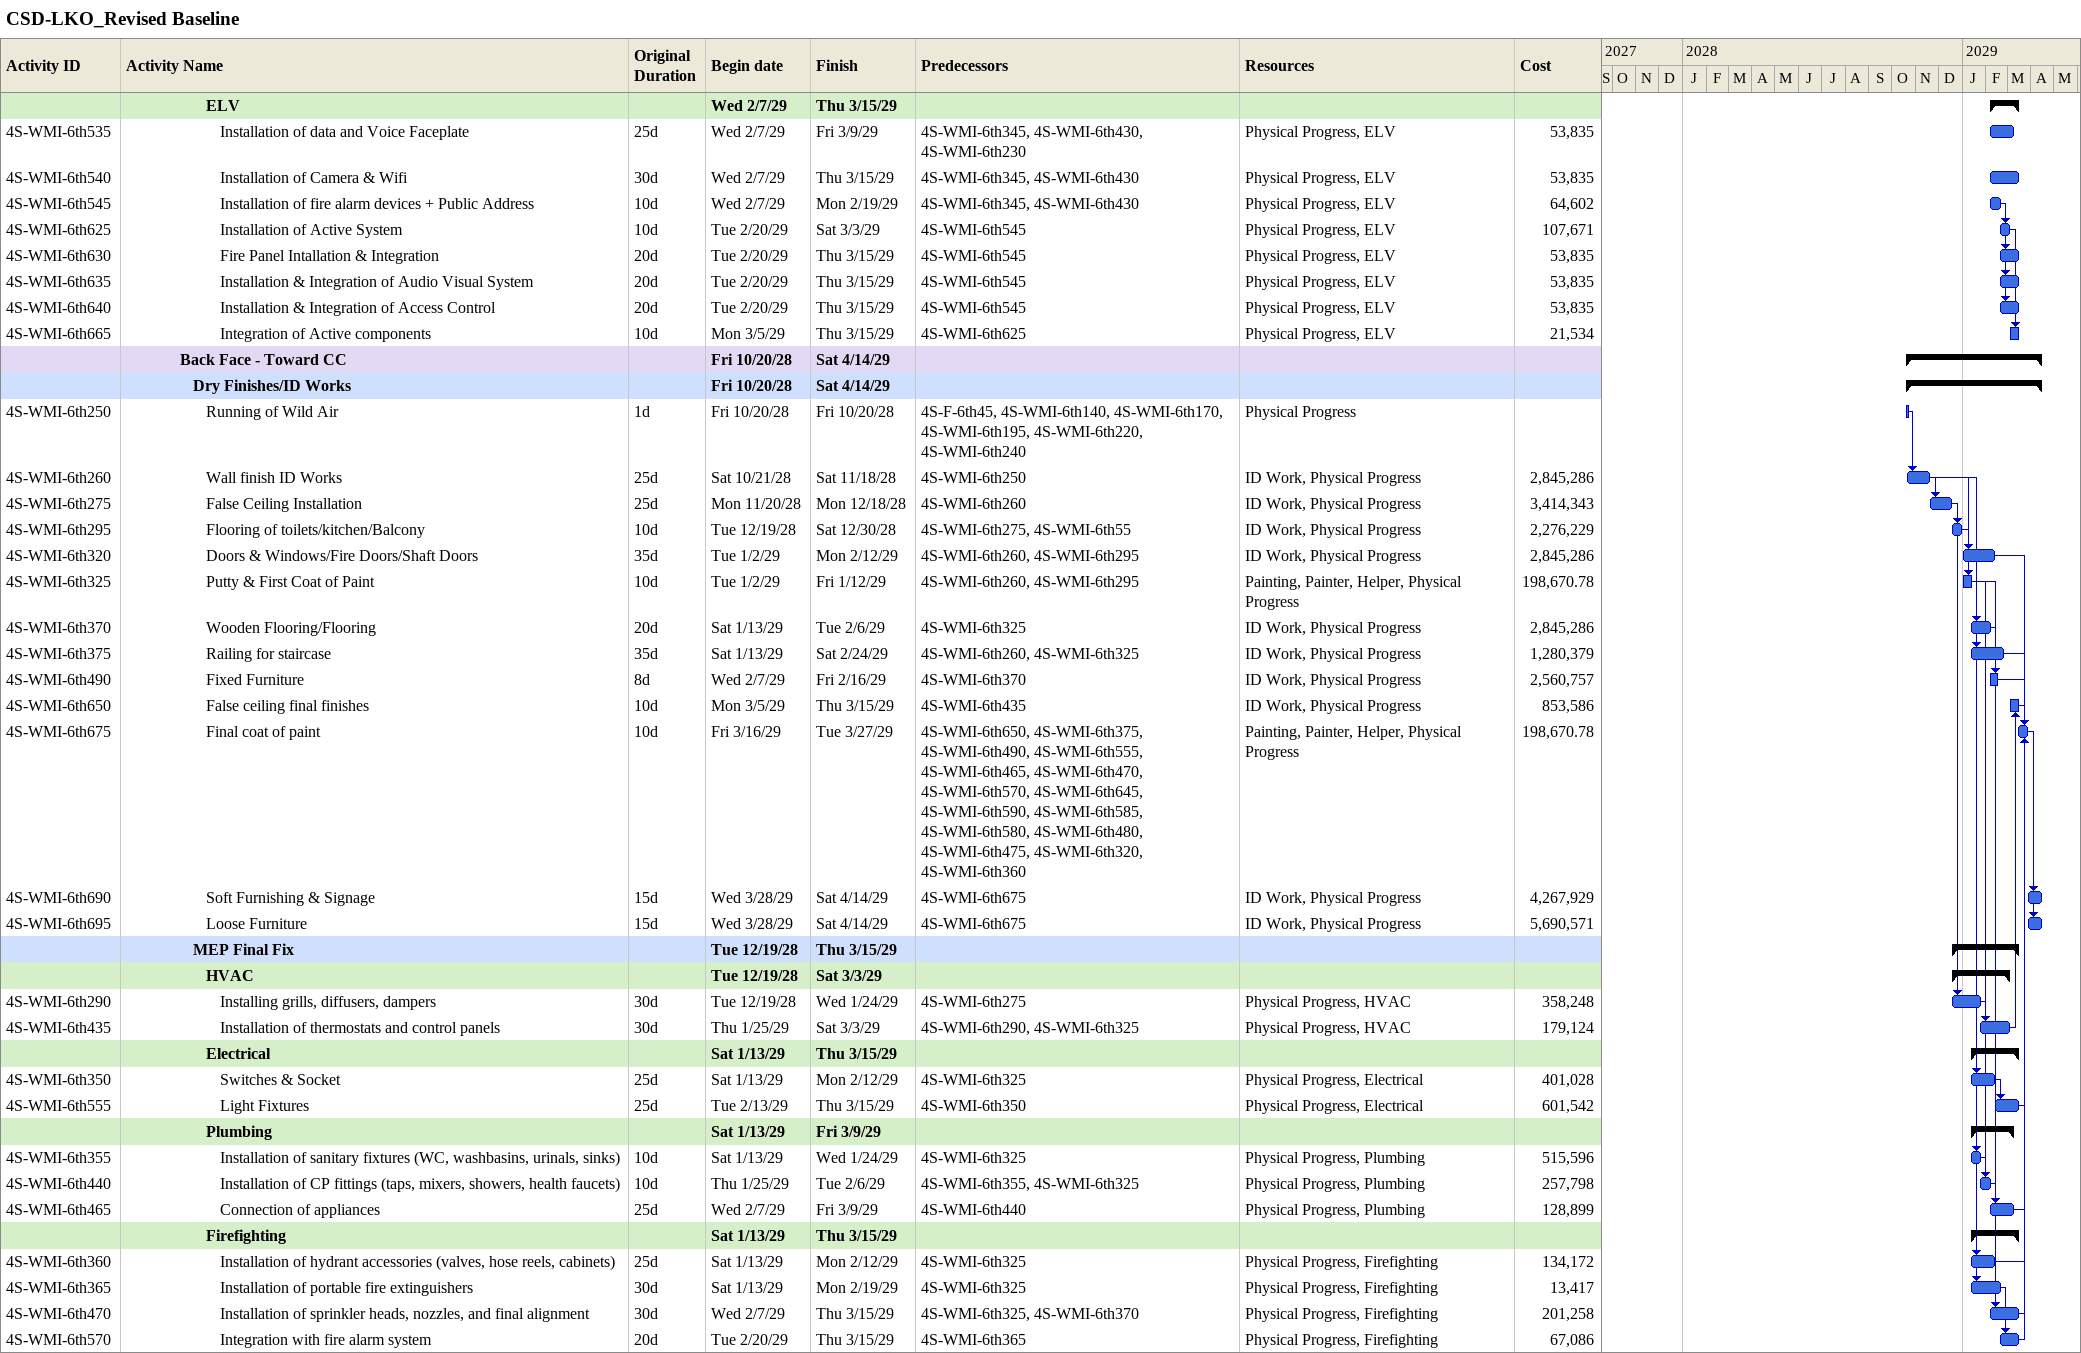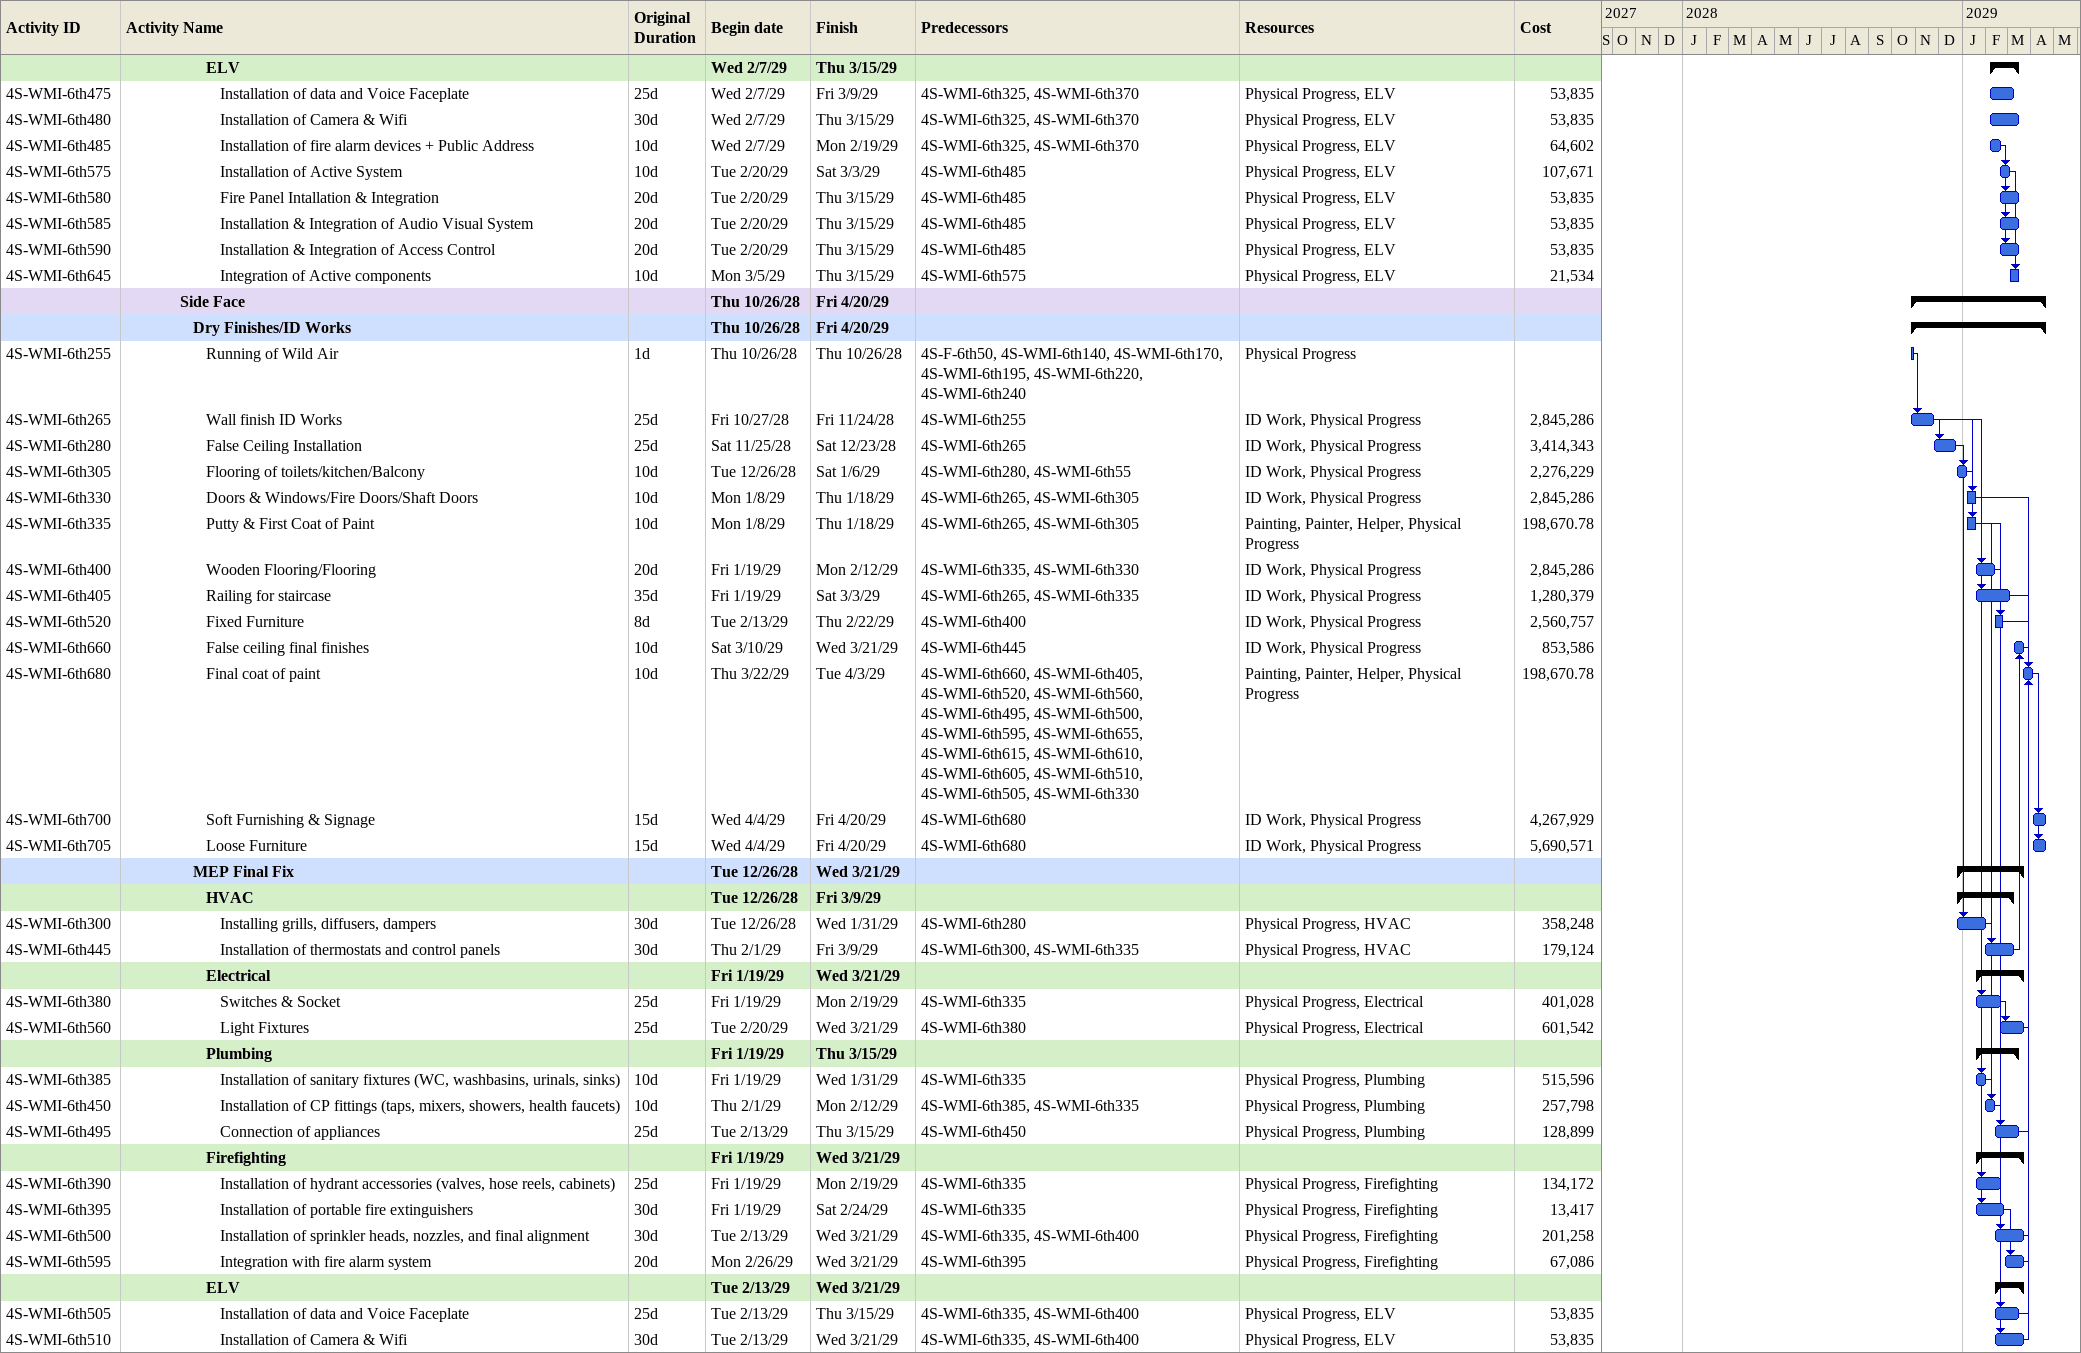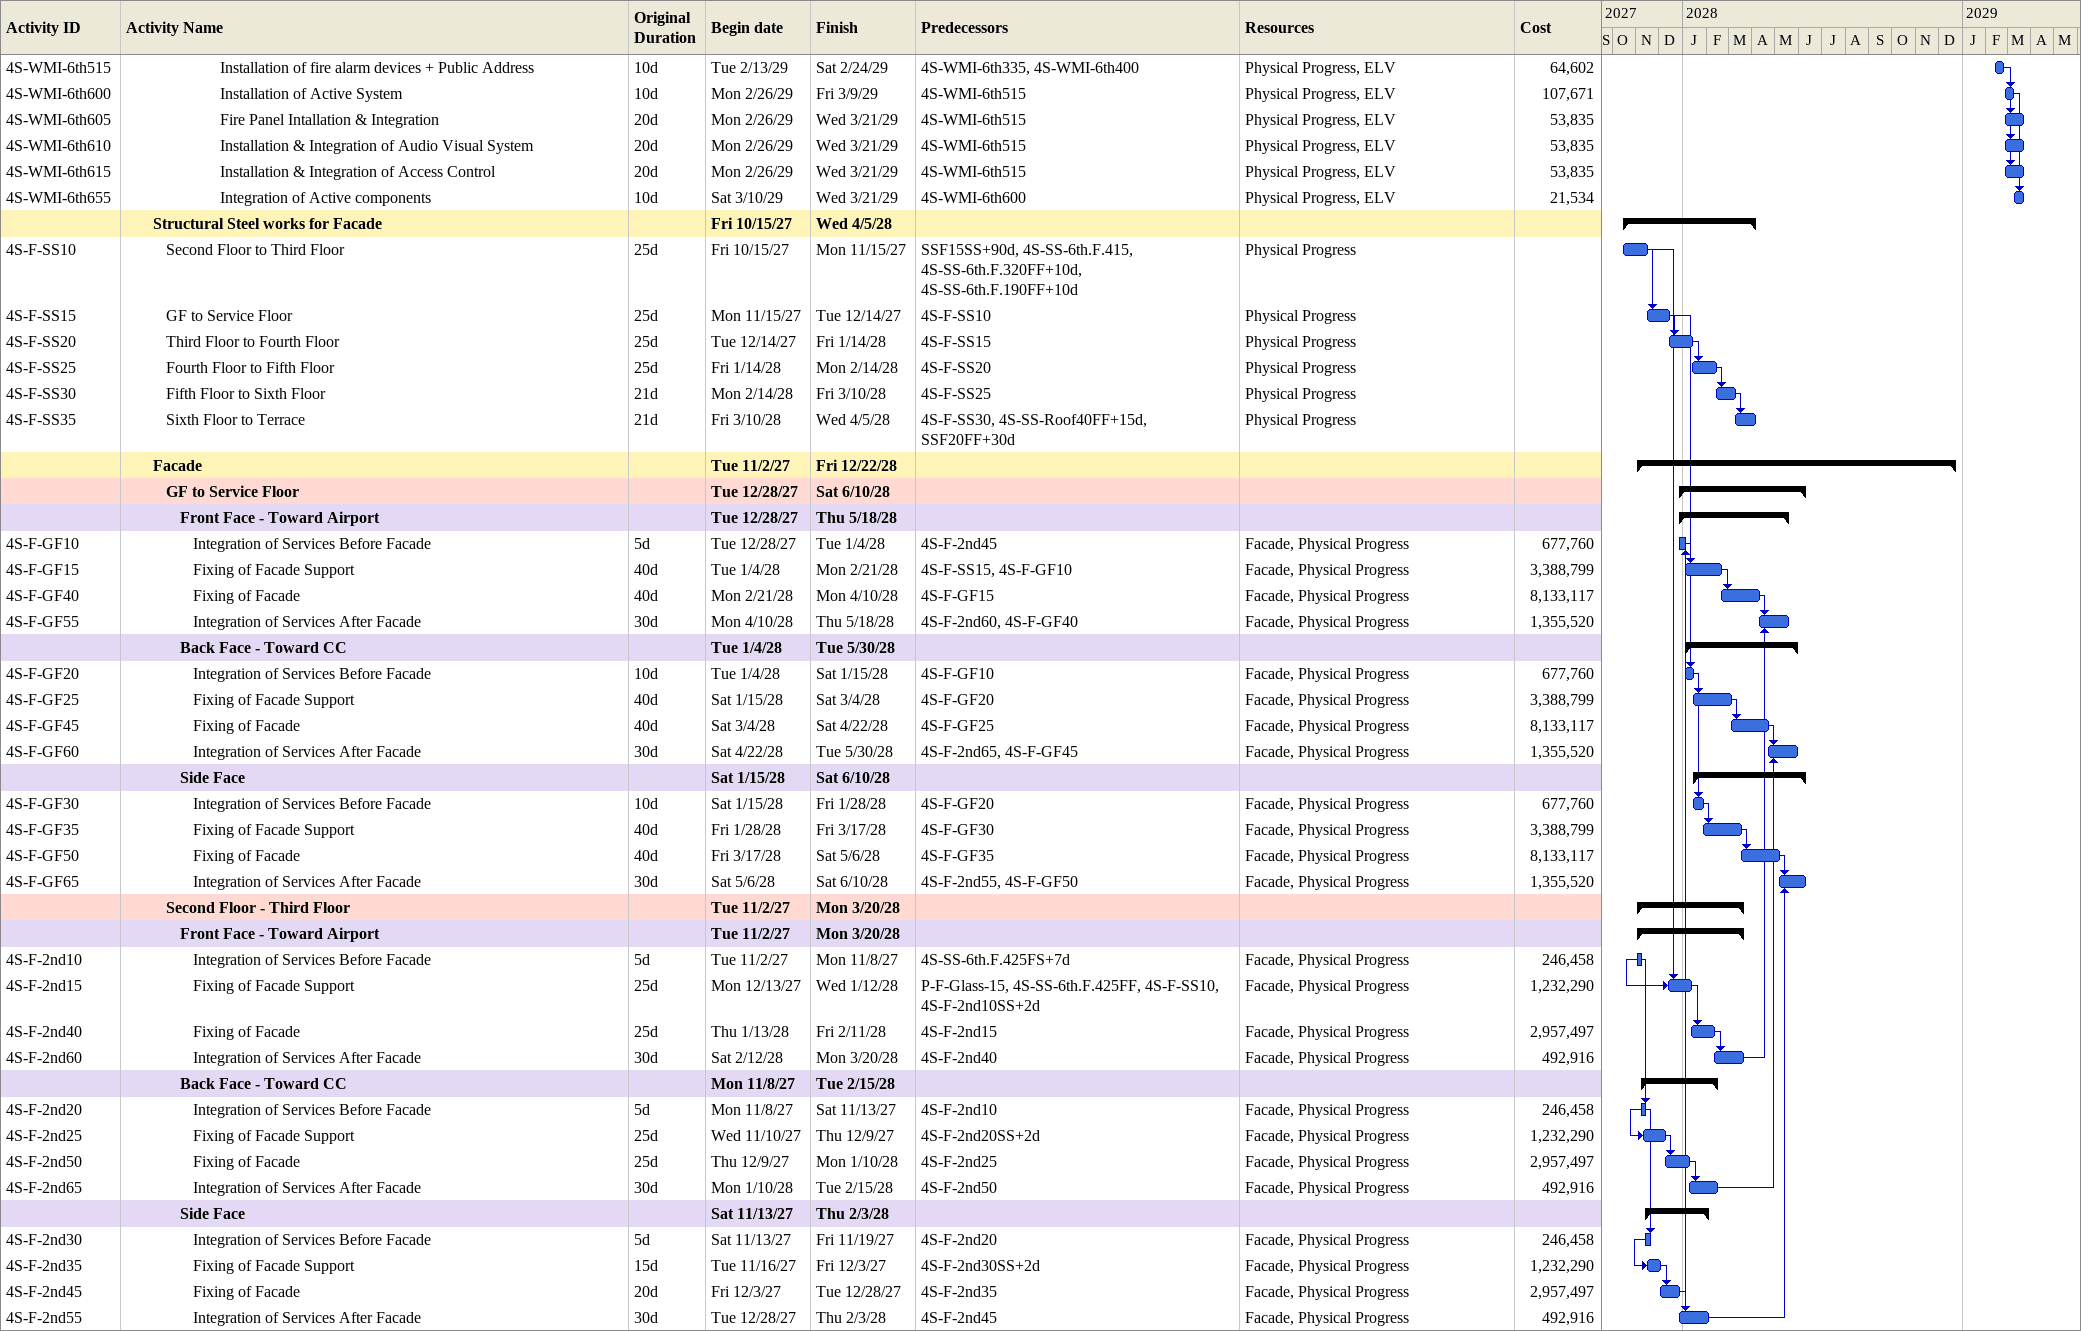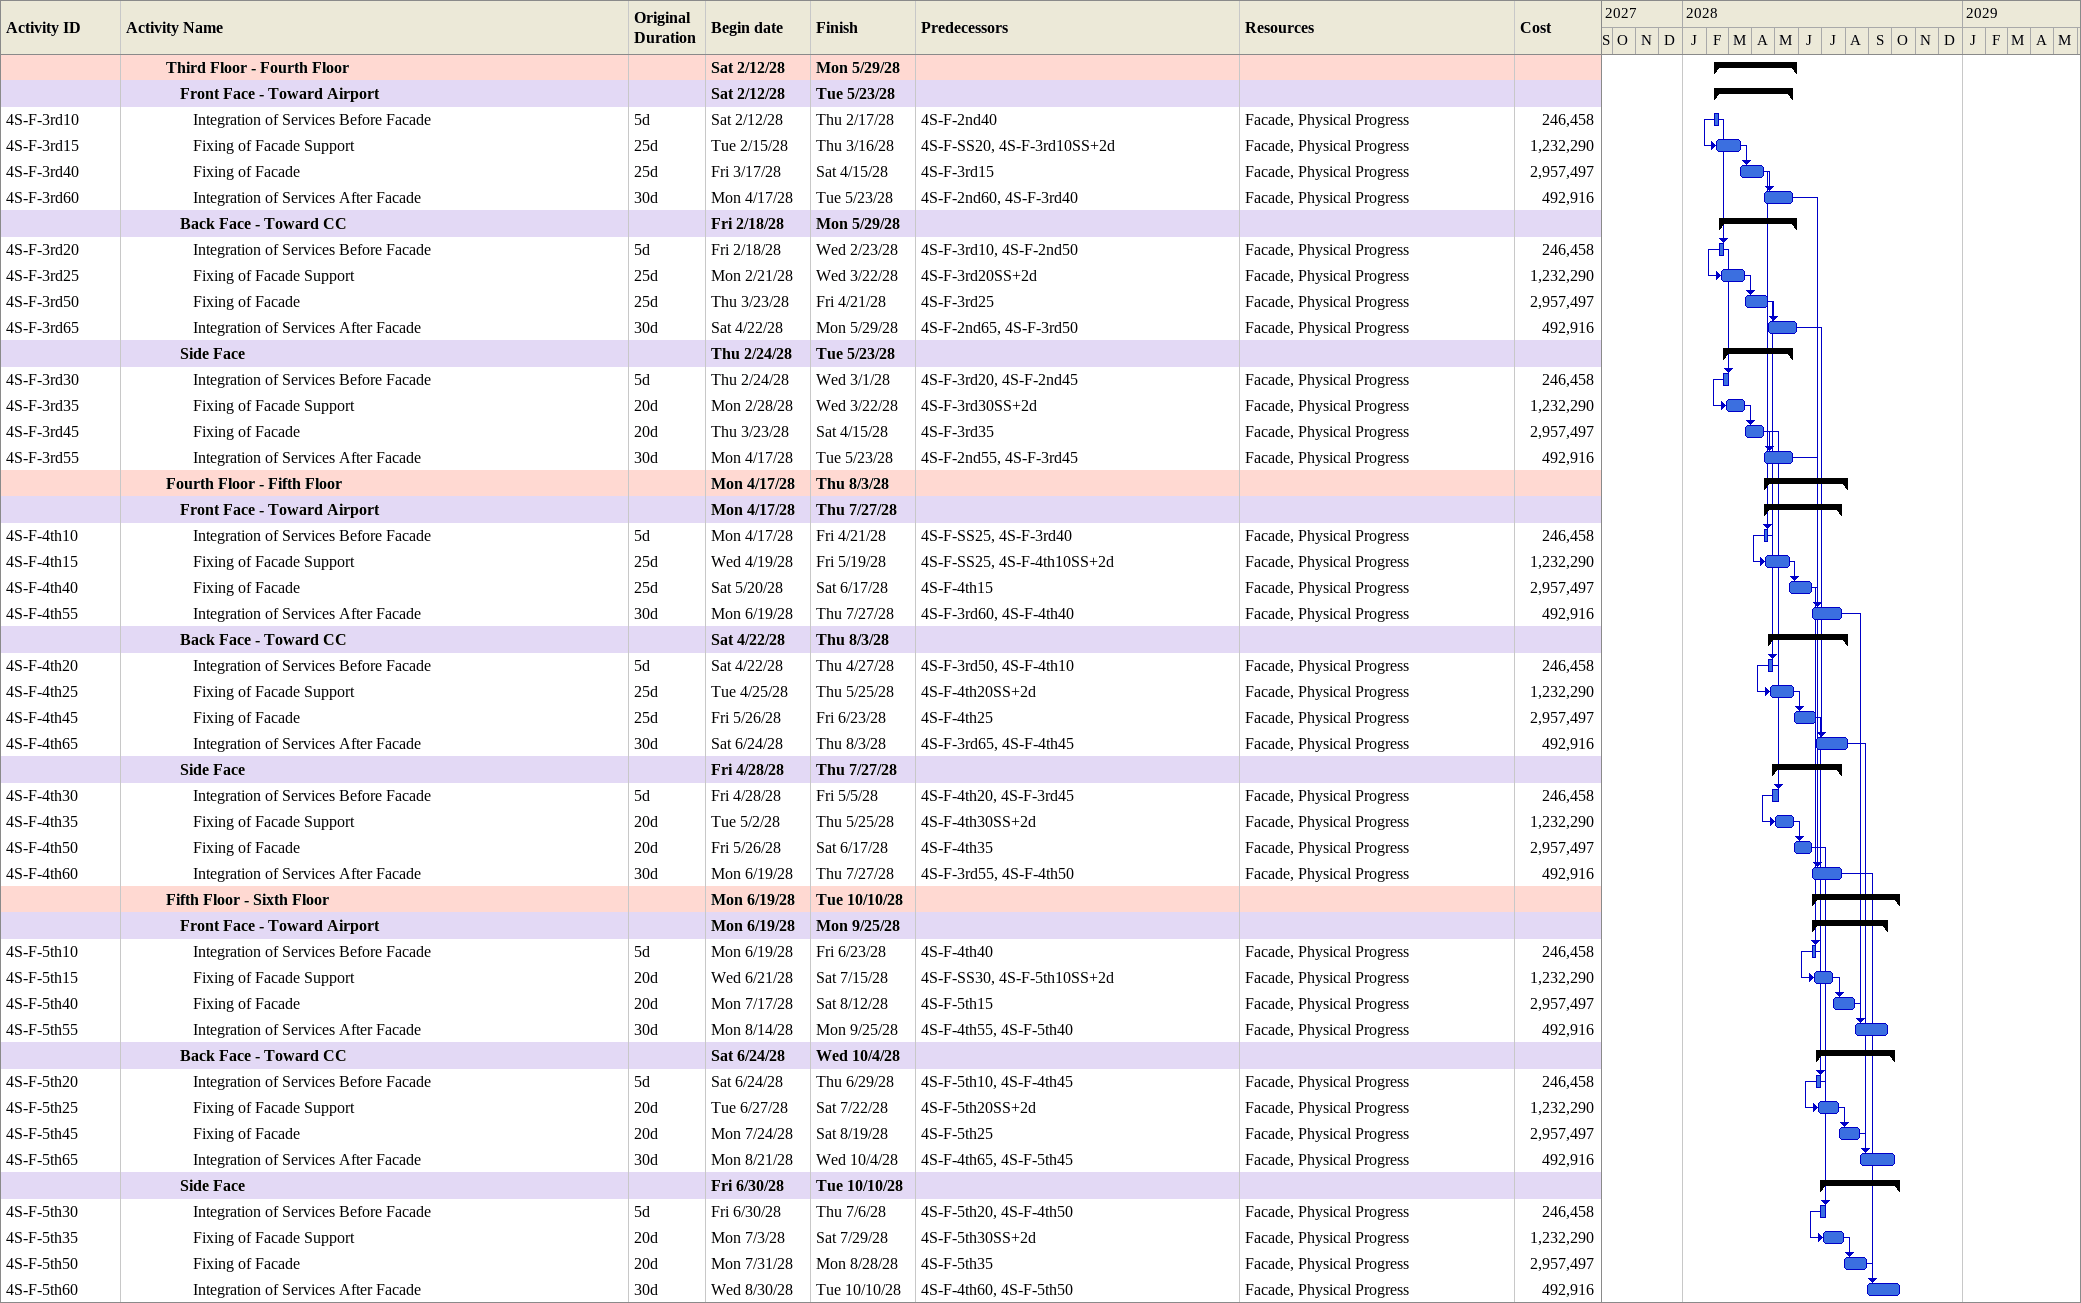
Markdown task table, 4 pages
CSD-LKO_Revised Baseline

| ID | Level | Task | Original duration | Start | Finish | Predecessors | Resources | Cost |
|---|---|---|---|---|---|---|---|---|
|  | 7 | **ELV** |  | 2029-02-07 | 2029-03-15 |  |  |  |
| 4S-WMI-6th535 | 8 | Installation of data and Voice Faceplate | 25d | 2029-02-07 | 2029-03-09 | 4S-WMI-6th345, 4S-WMI-6th430, 4S-WMI-6th230 | Physical Progress, ELV | 53835 |
| 4S-WMI-6th540 | 8 | Installation of Camera & Wifi | 30d | 2029-02-07 | 2029-03-15 | 4S-WMI-6th345, 4S-WMI-6th430 | Physical Progress, ELV | 53835 |
| 4S-WMI-6th545 | 8 | Installation of fire alarm devices + Public Address | 10d | 2029-02-07 | 2029-02-19 | 4S-WMI-6th345, 4S-WMI-6th430 | Physical Progress, ELV | 64602 |
| 4S-WMI-6th625 | 8 | Installation of Active System | 10d | 2029-02-20 | 2029-03-03 | 4S-WMI-6th545 | Physical Progress, ELV | 107671 |
| 4S-WMI-6th630 | 8 | Fire Panel Intallation & Integration | 20d | 2029-02-20 | 2029-03-15 | 4S-WMI-6th545 | Physical Progress, ELV | 53835 |
| 4S-WMI-6th635 | 8 | Installation & Integration of Audio Visual System | 20d | 2029-02-20 | 2029-03-15 | 4S-WMI-6th545 | Physical Progress, ELV | 53835 |
| 4S-WMI-6th640 | 8 | Installation & Integration of Access Control | 20d | 2029-02-20 | 2029-03-15 | 4S-WMI-6th545 | Physical Progress, ELV | 53835 |
| 4S-WMI-6th665 | 8 | Integration of Active components | 10d | 2029-03-05 | 2029-03-15 | 4S-WMI-6th625 | Physical Progress, ELV | 21534 |
|  | 5 | **Back Face - Toward CC** |  | 2028-10-20 | 2029-04-14 |  |  |  |
|  | 6 | **Dry Finishes/ID Works** |  | 2028-10-20 | 2029-04-14 |  |  |  |
| 4S-WMI-6th250 | 7 | Running of Wild Air | 1d | 2028-10-20 | 2028-10-20 | 4S-F-6th45, 4S-WMI-6th140, 4S-WMI-6th170, 4S-WMI-6th195, 4S-WMI-6th220, 4S-WMI-6th240 | Physical Progress |  |
| 4S-WMI-6th260 | 7 | Wall finish ID Works | 25d | 2028-10-21 | 2028-11-18 | 4S-WMI-6th250 | ID Work, Physical Progress | 2845286 |
| 4S-WMI-6th275 | 7 | False Ceiling Installation | 25d | 2028-11-20 | 2028-12-18 | 4S-WMI-6th260 | ID Work, Physical Progress | 3414343 |
| 4S-WMI-6th295 | 7 | Flooring of toilets/kitchen/Balcony | 10d | 2028-12-19 | 2028-12-30 | 4S-WMI-6th275, 4S-WMI-6th55 | ID Work, Physical Progress | 2276229 |
| 4S-WMI-6th320 | 7 | Doors & Windows/Fire Doors/Shaft Doors | 35d | 2029-01-02 | 2029-02-12 | 4S-WMI-6th260, 4S-WMI-6th295 | ID Work, Physical Progress | 2845286 |
| 4S-WMI-6th325 | 7 | Putty & First Coat of Paint | 10d | 2029-01-02 | 2029-01-12 | 4S-WMI-6th260, 4S-WMI-6th295 | Painting, Painter, Helper, Physical Progress | 198670.78 |
| 4S-WMI-6th370 | 7 | Wooden Flooring/Flooring | 20d | 2029-01-13 | 2029-02-06 | 4S-WMI-6th325 | ID Work, Physical Progress | 2845286 |
| 4S-WMI-6th375 | 7 | Railing for staircase | 35d | 2029-01-13 | 2029-02-24 | 4S-WMI-6th260, 4S-WMI-6th325 | ID Work, Physical Progress | 1280379 |
| 4S-WMI-6th490 | 7 | Fixed Furniture | 8d | 2029-02-07 | 2029-02-16 | 4S-WMI-6th370 | ID Work, Physical Progress | 2560757 |
| 4S-WMI-6th650 | 7 | False ceiling final finishes | 10d | 2029-03-05 | 2029-03-15 | 4S-WMI-6th435 | ID Work, Physical Progress | 853586 |
| 4S-WMI-6th675 | 7 | Final coat of paint | 10d | 2029-03-16 | 2029-03-27 | 4S-WMI-6th650, 4S-WMI-6th375, 4S-WMI-6th490, 4S-WMI-6th555, 4S-WMI-6th465, 4S-WMI-6th470, 4S-WMI-6th570, 4S-WMI-6th645, 4S-WMI-6th590, 4S-WMI-6th585, 4S-WMI-6th580, 4S-WMI-6th480, 4S-WMI-6th475, 4S-WMI-6th320, 4S-WMI-6th360 | Painting, Painter, Helper, Physical Progress | 198670.78 |
| 4S-WMI-6th690 | 7 | Soft Furnishing & Signage | 15d | 2029-03-28 | 2029-04-14 | 4S-WMI-6th675 | ID Work, Physical Progress | 4267929 |
| 4S-WMI-6th695 | 7 | Loose Furniture | 15d | 2029-03-28 | 2029-04-14 | 4S-WMI-6th675 | ID Work, Physical Progress | 5690571 |
|  | 6 | **MEP Final Fix** |  | 2028-12-19 | 2029-03-15 |  |  |  |
|  | 7 | **HVAC** |  | 2028-12-19 | 2029-03-03 |  |  |  |
| 4S-WMI-6th290 | 8 | Installing grills, diffusers, dampers | 30d | 2028-12-19 | 2029-01-24 | 4S-WMI-6th275 | Physical Progress, HVAC | 358248 |
| 4S-WMI-6th435 | 8 | Installation of thermostats and control panels | 30d | 2029-01-25 | 2029-03-03 | 4S-WMI-6th290, 4S-WMI-6th325 | Physical Progress, HVAC | 179124 |
|  | 7 | **Electrical** |  | 2029-01-13 | 2029-03-15 |  |  |  |
| 4S-WMI-6th350 | 8 | Switches & Socket | 25d | 2029-01-13 | 2029-02-12 | 4S-WMI-6th325 | Physical Progress, Electrical | 401028 |
| 4S-WMI-6th555 | 8 | Light Fixtures | 25d | 2029-02-13 | 2029-03-15 | 4S-WMI-6th350 | Physical Progress, Electrical | 601542 |
|  | 7 | **Plumbing** |  | 2029-01-13 | 2029-03-09 |  |  |  |
| 4S-WMI-6th355 | 8 | Installation of sanitary fixtures (WC, washbasins, urinals, sinks) | 10d | 2029-01-13 | 2029-01-24 | 4S-WMI-6th325 | Physical Progress, Plumbing | 515596 |
| 4S-WMI-6th440 | 8 | Installation of CP fittings (taps, mixers, showers, health faucets) | 10d | 2029-01-25 | 2029-02-06 | 4S-WMI-6th355, 4S-WMI-6th325 | Physical Progress, Plumbing | 257798 |
| 4S-WMI-6th465 | 8 | Connection of appliances | 25d | 2029-02-07 | 2029-03-09 | 4S-WMI-6th440 | Physical Progress, Plumbing | 128899 |
|  | 7 | **Firefighting** |  | 2029-01-13 | 2029-03-15 |  |  |  |
| 4S-WMI-6th360 | 8 | Installation of hydrant accessories (valves, hose reels, cabinets) | 25d | 2029-01-13 | 2029-02-12 | 4S-WMI-6th325 | Physical Progress, Firefighting | 134172 |
| 4S-WMI-6th365 | 8 | Installation of portable fire extinguishers | 30d | 2029-01-13 | 2029-02-19 | 4S-WMI-6th325 | Physical Progress, Firefighting | 13417 |
| 4S-WMI-6th470 | 8 | Installation of sprinkler heads, nozzles, and final alignment | 30d | 2029-02-07 | 2029-03-15 | 4S-WMI-6th325, 4S-WMI-6th370 | Physical Progress, Firefighting | 201258 |
| 4S-WMI-6th570 | 8 | Integration with fire alarm system | 20d | 2029-02-20 | 2029-03-15 | 4S-WMI-6th365 | Physical Progress, Firefighting | 67086 |
|  | 7 | **ELV** |  | 2029-02-07 | 2029-03-15 |  |  |  |
| 4S-WMI-6th475 | 8 | Installation of data and Voice Faceplate | 25d | 2029-02-07 | 2029-03-09 | 4S-WMI-6th325, 4S-WMI-6th370 | Physical Progress, ELV | 53835 |
| 4S-WMI-6th480 | 8 | Installation of Camera & Wifi | 30d | 2029-02-07 | 2029-03-15 | 4S-WMI-6th325, 4S-WMI-6th370 | Physical Progress, ELV | 53835 |
| 4S-WMI-6th485 | 8 | Installation of fire alarm devices + Public Address | 10d | 2029-02-07 | 2029-02-19 | 4S-WMI-6th325, 4S-WMI-6th370 | Physical Progress, ELV | 64602 |
| 4S-WMI-6th575 | 8 | Installation of Active System | 10d | 2029-02-20 | 2029-03-03 | 4S-WMI-6th485 | Physical Progress, ELV | 107671 |
| 4S-WMI-6th580 | 8 | Fire Panel Intallation & Integration | 20d | 2029-02-20 | 2029-03-15 | 4S-WMI-6th485 | Physical Progress, ELV | 53835 |
| 4S-WMI-6th585 | 8 | Installation & Integration of Audio Visual System | 20d | 2029-02-20 | 2029-03-15 | 4S-WMI-6th485 | Physical Progress, ELV | 53835 |
| 4S-WMI-6th590 | 8 | Installation & Integration of Access Control | 20d | 2029-02-20 | 2029-03-15 | 4S-WMI-6th485 | Physical Progress, ELV | 53835 |
| 4S-WMI-6th645 | 8 | Integration of Active components | 10d | 2029-03-05 | 2029-03-15 | 4S-WMI-6th575 | Physical Progress, ELV | 21534 |
|  | 5 | **Side Face** |  | 2028-10-26 | 2029-04-20 |  |  |  |
|  | 6 | **Dry Finishes/ID Works** |  | 2028-10-26 | 2029-04-20 |  |  |  |
| 4S-WMI-6th255 | 7 | Running of Wild Air | 1d | 2028-10-26 | 2028-10-26 | 4S-F-6th50, 4S-WMI-6th140, 4S-WMI-6th170, 4S-WMI-6th195, 4S-WMI-6th220, 4S-WMI-6th240 | Physical Progress |  |
| 4S-WMI-6th265 | 7 | Wall finish ID Works | 25d | 2028-10-27 | 2028-11-24 | 4S-WMI-6th255 | ID Work, Physical Progress | 2845286 |
| 4S-WMI-6th280 | 7 | False Ceiling Installation | 25d | 2028-11-25 | 2028-12-23 | 4S-WMI-6th265 | ID Work, Physical Progress | 3414343 |
| 4S-WMI-6th305 | 7 | Flooring of toilets/kitchen/Balcony | 10d | 2028-12-26 | 2029-01-06 | 4S-WMI-6th280, 4S-WMI-6th55 | ID Work, Physical Progress | 2276229 |
| 4S-WMI-6th330 | 7 | Doors & Windows/Fire Doors/Shaft Doors | 10d | 2029-01-08 | 2029-01-18 | 4S-WMI-6th265, 4S-WMI-6th305 | ID Work, Physical Progress | 2845286 |
| 4S-WMI-6th335 | 7 | Putty & First Coat of Paint | 10d | 2029-01-08 | 2029-01-18 | 4S-WMI-6th265, 4S-WMI-6th305 | Painting, Painter, Helper, Physical Progress | 198670.78 |
| 4S-WMI-6th400 | 7 | Wooden Flooring/Flooring | 20d | 2029-01-19 | 2029-02-12 | 4S-WMI-6th335, 4S-WMI-6th330 | ID Work, Physical Progress | 2845286 |
| 4S-WMI-6th405 | 7 | Railing for staircase | 35d | 2029-01-19 | 2029-03-03 | 4S-WMI-6th265, 4S-WMI-6th335 | ID Work, Physical Progress | 1280379 |
| 4S-WMI-6th520 | 7 | Fixed Furniture | 8d | 2029-02-13 | 2029-02-22 | 4S-WMI-6th400 | ID Work, Physical Progress | 2560757 |
| 4S-WMI-6th660 | 7 | False ceiling final finishes | 10d | 2029-03-10 | 2029-03-21 | 4S-WMI-6th445 | ID Work, Physical Progress | 853586 |
| 4S-WMI-6th680 | 7 | Final coat of paint | 10d | 2029-03-22 | 2029-04-03 | 4S-WMI-6th660, 4S-WMI-6th405, 4S-WMI-6th520, 4S-WMI-6th560, 4S-WMI-6th495, 4S-WMI-6th500, 4S-WMI-6th595, 4S-WMI-6th655, 4S-WMI-6th615, 4S-WMI-6th610, 4S-WMI-6th605, 4S-WMI-6th510, 4S-WMI-6th505, 4S-WMI-6th330 | Painting, Painter, Helper, Physical Progress | 198670.78 |
| 4S-WMI-6th700 | 7 | Soft Furnishing & Signage | 15d | 2029-04-04 | 2029-04-20 | 4S-WMI-6th680 | ID Work, Physical Progress | 4267929 |
| 4S-WMI-6th705 | 7 | Loose Furniture | 15d | 2029-04-04 | 2029-04-20 | 4S-WMI-6th680 | ID Work, Physical Progress | 5690571 |
|  | 6 | **MEP Final Fix** |  | 2028-12-26 | 2029-03-21 |  |  |  |
|  | 7 | **HVAC** |  | 2028-12-26 | 2029-03-09 |  |  |  |
| 4S-WMI-6th300 | 8 | Installing grills, diffusers, dampers | 30d | 2028-12-26 | 2029-01-31 | 4S-WMI-6th280 | Physical Progress, HVAC | 358248 |
| 4S-WMI-6th445 | 8 | Installation of thermostats and control panels | 30d | 2029-02-01 | 2029-03-09 | 4S-WMI-6th300, 4S-WMI-6th335 | Physical Progress, HVAC | 179124 |
|  | 7 | **Electrical** |  | 2029-01-19 | 2029-03-21 |  |  |  |
| 4S-WMI-6th380 | 8 | Switches & Socket | 25d | 2029-01-19 | 2029-02-19 | 4S-WMI-6th335 | Physical Progress, Electrical | 401028 |
| 4S-WMI-6th560 | 8 | Light Fixtures | 25d | 2029-02-20 | 2029-03-21 | 4S-WMI-6th380 | Physical Progress, Electrical | 601542 |
|  | 7 | **Plumbing** |  | 2029-01-19 | 2029-03-15 |  |  |  |
| 4S-WMI-6th385 | 8 | Installation of sanitary fixtures (WC, washbasins, urinals, sinks) | 10d | 2029-01-19 | 2029-01-31 | 4S-WMI-6th335 | Physical Progress, Plumbing | 515596 |
| 4S-WMI-6th450 | 8 | Installation of CP fittings (taps, mixers, showers, health faucets) | 10d | 2029-02-01 | 2029-02-12 | 4S-WMI-6th385, 4S-WMI-6th335 | Physical Progress, Plumbing | 257798 |
| 4S-WMI-6th495 | 8 | Connection of appliances | 25d | 2029-02-13 | 2029-03-15 | 4S-WMI-6th450 | Physical Progress, Plumbing | 128899 |
|  | 7 | **Firefighting** |  | 2029-01-19 | 2029-03-21 |  |  |  |
| 4S-WMI-6th390 | 8 | Installation of hydrant accessories (valves, hose reels, cabinets) | 25d | 2029-01-19 | 2029-02-19 | 4S-WMI-6th335 | Physical Progress, Firefighting | 134172 |
| 4S-WMI-6th395 | 8 | Installation of portable fire extinguishers | 30d | 2029-01-19 | 2029-02-24 | 4S-WMI-6th335 | Physical Progress, Firefighting | 13417 |
| 4S-WMI-6th500 | 8 | Installation of sprinkler heads, nozzles, and final alignment | 30d | 2029-02-13 | 2029-03-21 | 4S-WMI-6th335, 4S-WMI-6th400 | Physical Progress, Firefighting | 201258 |
| 4S-WMI-6th595 | 8 | Integration with fire alarm system | 20d | 2029-02-26 | 2029-03-21 | 4S-WMI-6th395 | Physical Progress, Firefighting | 67086 |
|  | 7 | **ELV** |  | 2029-02-13 | 2029-03-21 |  |  |  |
| 4S-WMI-6th505 | 8 | Installation of data and Voice Faceplate | 25d | 2029-02-13 | 2029-03-15 | 4S-WMI-6th335, 4S-WMI-6th400 | Physical Progress, ELV | 53835 |
| 4S-WMI-6th510 | 8 | Installation of Camera & Wifi | 30d | 2029-02-13 | 2029-03-21 | 4S-WMI-6th335, 4S-WMI-6th400 | Physical Progress, ELV | 53835 |
| 4S-WMI-6th515 | 8 | Installation of fire alarm devices + Public Address | 10d | 2029-02-13 | 2029-02-24 | 4S-WMI-6th335, 4S-WMI-6th400 | Physical Progress, ELV | 64602 |
| 4S-WMI-6th600 | 8 | Installation of Active System | 10d | 2029-02-26 | 2029-03-09 | 4S-WMI-6th515 | Physical Progress, ELV | 107671 |
| 4S-WMI-6th605 | 8 | Fire Panel Intallation & Integration | 20d | 2029-02-26 | 2029-03-21 | 4S-WMI-6th515 | Physical Progress, ELV | 53835 |
| 4S-WMI-6th610 | 8 | Installation & Integration of Audio Visual System | 20d | 2029-02-26 | 2029-03-21 | 4S-WMI-6th515 | Physical Progress, ELV | 53835 |
| 4S-WMI-6th615 | 8 | Installation & Integration of Access Control | 20d | 2029-02-26 | 2029-03-21 | 4S-WMI-6th515 | Physical Progress, ELV | 53835 |
| 4S-WMI-6th655 | 8 | Integration of Active components | 10d | 2029-03-10 | 2029-03-21 | 4S-WMI-6th600 | Physical Progress, ELV | 21534 |
|  | 3 | **Structural Steel works for Facade** |  | 2027-10-15 | 2028-04-05 |  |  |  |
| 4S-F-SS10 | 4 | Second Floor to Third Floor | 25d | 2027-10-15 | 2027-11-15 | SSF15SS+90d, 4S-SS-6th.F.415, 4S-SS-6th.F.320FF+10d, 4S-SS-6th.F.190FF+10d | Physical Progress |  |
| 4S-F-SS15 | 4 | GF to Service Floor | 25d | 2027-11-15 | 2027-12-14 | 4S-F-SS10 | Physical Progress |  |
| 4S-F-SS20 | 4 | Third Floor to Fourth Floor | 25d | 2027-12-14 | 2028-01-14 | 4S-F-SS15 | Physical Progress |  |
| 4S-F-SS25 | 4 | Fourth Floor to Fifth Floor | 25d | 2028-01-14 | 2028-02-14 | 4S-F-SS20 | Physical Progress |  |
| 4S-F-SS30 | 4 | Fifth Floor to Sixth Floor | 21d | 2028-02-14 | 2028-03-10 | 4S-F-SS25 | Physical Progress |  |
| 4S-F-SS35 | 4 | Sixth Floor to Terrace | 21d | 2028-03-10 | 2028-04-05 | 4S-F-SS30, 4S-SS-Roof40FF+15d, SSF20FF+30d | Physical Progress |  |
|  | 3 | **Facade** |  | 2027-11-02 | 2028-12-22 |  |  |  |
|  | 4 | **GF to Service Floor** |  | 2027-12-28 | 2028-06-10 |  |  |  |
|  | 5 | **Front Face - Toward Airport** |  | 2027-12-28 | 2028-05-18 |  |  |  |
| 4S-F-GF10 | 6 | Integration of Services Before Facade | 5d | 2027-12-28 | 2028-01-04 | 4S-F-2nd45 | Facade, Physical Progress | 677760 |
| 4S-F-GF15 | 6 | Fixing of Facade Support | 40d | 2028-01-04 | 2028-02-21 | 4S-F-SS15, 4S-F-GF10 | Facade, Physical Progress | 3388799 |
| 4S-F-GF40 | 6 | Fixing of Facade | 40d | 2028-02-21 | 2028-04-10 | 4S-F-GF15 | Facade, Physical Progress | 8133117 |
| 4S-F-GF55 | 6 | Integration of Services After Facade | 30d | 2028-04-10 | 2028-05-18 | 4S-F-2nd60, 4S-F-GF40 | Facade, Physical Progress | 1355520 |
|  | 5 | **Back Face - Toward CC** |  | 2028-01-04 | 2028-05-30 |  |  |  |
| 4S-F-GF20 | 6 | Integration of Services Before Facade | 10d | 2028-01-04 | 2028-01-15 | 4S-F-GF10 | Facade, Physical Progress | 677760 |
| 4S-F-GF25 | 6 | Fixing of Facade Support | 40d | 2028-01-15 | 2028-03-04 | 4S-F-GF20 | Facade, Physical Progress | 3388799 |
| 4S-F-GF45 | 6 | Fixing of Facade | 40d | 2028-03-04 | 2028-04-22 | 4S-F-GF25 | Facade, Physical Progress | 8133117 |
| 4S-F-GF60 | 6 | Integration of Services After Facade | 30d | 2028-04-22 | 2028-05-30 | 4S-F-2nd65, 4S-F-GF45 | Facade, Physical Progress | 1355520 |
|  | 5 | **Side Face** |  | 2028-01-15 | 2028-06-10 |  |  |  |
| 4S-F-GF30 | 6 | Integration of Services Before Facade | 10d | 2028-01-15 | 2028-01-28 | 4S-F-GF20 | Facade, Physical Progress | 677760 |
| 4S-F-GF35 | 6 | Fixing of Facade Support | 40d | 2028-01-28 | 2028-03-17 | 4S-F-GF30 | Facade, Physical Progress | 3388799 |
| 4S-F-GF50 | 6 | Fixing of Facade | 40d | 2028-03-17 | 2028-05-06 | 4S-F-GF35 | Facade, Physical Progress | 8133117 |
| 4S-F-GF65 | 6 | Integration of Services After Facade | 30d | 2028-05-06 | 2028-06-10 | 4S-F-2nd55, 4S-F-GF50 | Facade, Physical Progress | 1355520 |
|  | 4 | **Second Floor - Third Floor** |  | 2027-11-02 | 2028-03-20 |  |  |  |
|  | 5 | **Front Face - Toward Airport** |  | 2027-11-02 | 2028-03-20 |  |  |  |
| 4S-F-2nd10 | 6 | Integration of Services Before Facade | 5d | 2027-11-02 | 2027-11-08 | 4S-SS-6th.F.425FS+7d | Facade, Physical Progress | 246458 |
| 4S-F-2nd15 | 6 | Fixing of Facade Support | 25d | 2027-12-13 | 2028-01-12 | P-F-Glass-15, 4S-SS-6th.F.425FF, 4S-F-SS10, 4S-F-2nd10SS+2d | Facade, Physical Progress | 1232290 |
| 4S-F-2nd40 | 6 | Fixing of Facade | 25d | 2028-01-13 | 2028-02-11 | 4S-F-2nd15 | Facade, Physical Progress | 2957497 |
| 4S-F-2nd60 | 6 | Integration of Services After Facade | 30d | 2028-02-12 | 2028-03-20 | 4S-F-2nd40 | Facade, Physical Progress | 492916 |
|  | 5 | **Back Face - Toward CC** |  | 2027-11-08 | 2028-02-15 |  |  |  |
| 4S-F-2nd20 | 6 | Integration of Services Before Facade | 5d | 2027-11-08 | 2027-11-13 | 4S-F-2nd10 | Facade, Physical Progress | 246458 |
| 4S-F-2nd25 | 6 | Fixing of Facade Support | 25d | 2027-11-10 | 2027-12-09 | 4S-F-2nd20SS+2d | Facade, Physical Progress | 1232290 |
| 4S-F-2nd50 | 6 | Fixing of Facade | 25d | 2027-12-09 | 2028-01-10 | 4S-F-2nd25 | Facade, Physical Progress | 2957497 |
| 4S-F-2nd65 | 6 | Integration of Services After Facade | 30d | 2028-01-10 | 2028-02-15 | 4S-F-2nd50 | Facade, Physical Progress | 492916 |
|  | 5 | **Side Face** |  | 2027-11-13 | 2028-02-03 |  |  |  |
| 4S-F-2nd30 | 6 | Integration of Services Before Facade | 5d | 2027-11-13 | 2027-11-19 | 4S-F-2nd20 | Facade, Physical Progress | 246458 |
| 4S-F-2nd35 | 6 | Fixing of Facade Support | 15d | 2027-11-16 | 2027-12-03 | 4S-F-2nd30SS+2d | Facade, Physical Progress | 1232290 |
| 4S-F-2nd45 | 6 | Fixing of Facade | 20d | 2027-12-03 | 2027-12-28 | 4S-F-2nd35 | Facade, Physical Progress | 2957497 |
| 4S-F-2nd55 | 6 | Integration of Services After Facade | 30d | 2027-12-28 | 2028-02-03 | 4S-F-2nd45 | Facade, Physical Progress | 492916 |
|  | 4 | **Third Floor - Fourth Floor** |  | 2028-02-12 | 2028-05-29 |  |  |  |
|  | 5 | **Front Face - Toward Airport** |  | 2028-02-12 | 2028-05-23 |  |  |  |
| 4S-F-3rd10 | 6 | Integration of Services Before Facade | 5d | 2028-02-12 | 2028-02-17 | 4S-F-2nd40 | Facade, Physical Progress | 246458 |
| 4S-F-3rd15 | 6 | Fixing of Facade Support | 25d | 2028-02-15 | 2028-03-16 | 4S-F-SS20, 4S-F-3rd10SS+2d | Facade, Physical Progress | 1232290 |
| 4S-F-3rd40 | 6 | Fixing of Facade | 25d | 2028-03-17 | 2028-04-15 | 4S-F-3rd15 | Facade, Physical Progress | 2957497 |
| 4S-F-3rd60 | 6 | Integration of Services After Facade | 30d | 2028-04-17 | 2028-05-23 | 4S-F-2nd60, 4S-F-3rd40 | Facade, Physical Progress | 492916 |
|  | 5 | **Back Face - Toward CC** |  | 2028-02-18 | 2028-05-29 |  |  |  |
| 4S-F-3rd20 | 6 | Integration of Services Before Facade | 5d | 2028-02-18 | 2028-02-23 | 4S-F-3rd10, 4S-F-2nd50 | Facade, Physical Progress | 246458 |
| 4S-F-3rd25 | 6 | Fixing of Facade Support | 25d | 2028-02-21 | 2028-03-22 | 4S-F-3rd20SS+2d | Facade, Physical Progress | 1232290 |
| 4S-F-3rd50 | 6 | Fixing of Facade | 25d | 2028-03-23 | 2028-04-21 | 4S-F-3rd25 | Facade, Physical Progress | 2957497 |
| 4S-F-3rd65 | 6 | Integration of Services After Facade | 30d | 2028-04-22 | 2028-05-29 | 4S-F-2nd65, 4S-F-3rd50 | Facade, Physical Progress | 492916 |
|  | 5 | **Side Face** |  | 2028-02-24 | 2028-05-23 |  |  |  |
| 4S-F-3rd30 | 6 | Integration of Services Before Facade | 5d | 2028-02-24 | 2028-03-01 | 4S-F-3rd20, 4S-F-2nd45 | Facade, Physical Progress | 246458 |
| 4S-F-3rd35 | 6 | Fixing of Facade Support | 20d | 2028-02-28 | 2028-03-22 | 4S-F-3rd30SS+2d | Facade, Physical Progress | 1232290 |
| 4S-F-3rd45 | 6 | Fixing of Facade | 20d | 2028-03-23 | 2028-04-15 | 4S-F-3rd35 | Facade, Physical Progress | 2957497 |
| 4S-F-3rd55 | 6 | Integration of Services After Facade | 30d | 2028-04-17 | 2028-05-23 | 4S-F-2nd55, 4S-F-3rd45 | Facade, Physical Progress | 492916 |
|  | 4 | **Fourth Floor - Fifth Floor** |  | 2028-04-17 | 2028-08-03 |  |  |  |
|  | 5 | **Front Face - Toward Airport** |  | 2028-04-17 | 2028-07-27 |  |  |  |
| 4S-F-4th10 | 6 | Integration of Services Before Facade | 5d | 2028-04-17 | 2028-04-21 | 4S-F-SS25, 4S-F-3rd40 | Facade, Physical Progress | 246458 |
| 4S-F-4th15 | 6 | Fixing of Facade Support | 25d | 2028-04-19 | 2028-05-19 | 4S-F-SS25, 4S-F-4th10SS+2d | Facade, Physical Progress | 1232290 |
| 4S-F-4th40 | 6 | Fixing of Facade | 25d | 2028-05-20 | 2028-06-17 | 4S-F-4th15 | Facade, Physical Progress | 2957497 |
| 4S-F-4th55 | 6 | Integration of Services After Facade | 30d | 2028-06-19 | 2028-07-27 | 4S-F-3rd60, 4S-F-4th40 | Facade, Physical Progress | 492916 |
|  | 5 | **Back Face - Toward CC** |  | 2028-04-22 | 2028-08-03 |  |  |  |
| 4S-F-4th20 | 6 | Integration of Services Before Facade | 5d | 2028-04-22 | 2028-04-27 | 4S-F-3rd50, 4S-F-4th10 | Facade, Physical Progress | 246458 |
| 4S-F-4th25 | 6 | Fixing of Facade Support | 25d | 2028-04-25 | 2028-05-25 | 4S-F-4th20SS+2d | Facade, Physical Progress | 1232290 |
| 4S-F-4th45 | 6 | Fixing of Facade | 25d | 2028-05-26 | 2028-06-23 | 4S-F-4th25 | Facade, Physical Progress | 2957497 |
| 4S-F-4th65 | 6 | Integration of Services After Facade | 30d | 2028-06-24 | 2028-08-03 | 4S-F-3rd65, 4S-F-4th45 | Facade, Physical Progress | 492916 |
|  | 5 | **Side Face** |  | 2028-04-28 | 2028-07-27 |  |  |  |
| 4S-F-4th30 | 6 | Integration of Services Before Facade | 5d | 2028-04-28 | 2028-05-05 | 4S-F-4th20, 4S-F-3rd45 | Facade, Physical Progress | 246458 |
| 4S-F-4th35 | 6 | Fixing of Facade Support | 20d | 2028-05-02 | 2028-05-25 | 4S-F-4th30SS+2d | Facade, Physical Progress | 1232290 |
| 4S-F-4th50 | 6 | Fixing of Facade | 20d | 2028-05-26 | 2028-06-17 | 4S-F-4th35 | Facade, Physical Progress | 2957497 |
| 4S-F-4th60 | 6 | Integration of Services After Facade | 30d | 2028-06-19 | 2028-07-27 | 4S-F-3rd55, 4S-F-4th50 | Facade, Physical Progress | 492916 |
|  | 4 | **Fifth Floor - Sixth Floor** |  | 2028-06-19 | 2028-10-10 |  |  |  |
|  | 5 | **Front Face - Toward Airport** |  | 2028-06-19 | 2028-09-25 |  |  |  |
| 4S-F-5th10 | 6 | Integration of Services Before Facade | 5d | 2028-06-19 | 2028-06-23 | 4S-F-4th40 | Facade, Physical Progress | 246458 |
| 4S-F-5th15 | 6 | Fixing of Facade Support | 20d | 2028-06-21 | 2028-07-15 | 4S-F-SS30, 4S-F-5th10SS+2d | Facade, Physical Progress | 1232290 |
| 4S-F-5th40 | 6 | Fixing of Facade | 20d | 2028-07-17 | 2028-08-12 | 4S-F-5th15 | Facade, Physical Progress | 2957497 |
| 4S-F-5th55 | 6 | Integration of Services After Facade | 30d | 2028-08-14 | 2028-09-25 | 4S-F-4th55, 4S-F-5th40 | Facade, Physical Progress | 492916 |
|  | 5 | **Back Face - Toward CC** |  | 2028-06-24 | 2028-10-04 |  |  |  |
| 4S-F-5th20 | 6 | Integration of Services Before Facade | 5d | 2028-06-24 | 2028-06-29 | 4S-F-5th10, 4S-F-4th45 | Facade, Physical Progress | 246458 |
| 4S-F-5th25 | 6 | Fixing of Facade Support | 20d | 2028-06-27 | 2028-07-22 | 4S-F-5th20SS+2d | Facade, Physical Progress | 1232290 |
| 4S-F-5th45 | 6 | Fixing of Facade | 20d | 2028-07-24 | 2028-08-19 | 4S-F-5th25 | Facade, Physical Progress | 2957497 |
| 4S-F-5th65 | 6 | Integration of Services After Facade | 30d | 2028-08-21 | 2028-10-04 | 4S-F-4th65, 4S-F-5th45 | Facade, Physical Progress | 492916 |
|  | 5 | **Side Face** |  | 2028-06-30 | 2028-10-10 |  |  |  |
| 4S-F-5th30 | 6 | Integration of Services Before Facade | 5d | 2028-06-30 | 2028-07-06 | 4S-F-5th20, 4S-F-4th50 | Facade, Physical Progress | 246458 |
| 4S-F-5th35 | 6 | Fixing of Facade Support | 20d | 2028-07-03 | 2028-07-29 | 4S-F-5th30SS+2d | Facade, Physical Progress | 1232290 |
| 4S-F-5th50 | 6 | Fixing of Facade | 20d | 2028-07-31 | 2028-08-28 | 4S-F-5th35 | Facade, Physical Progress | 2957497 |
| 4S-F-5th60 | 6 | Integration of Services After Facade | 30d | 2028-08-30 | 2028-10-10 | 4S-F-4th60, 4S-F-5th50 | Facade, Physical Progress | 492916 |
